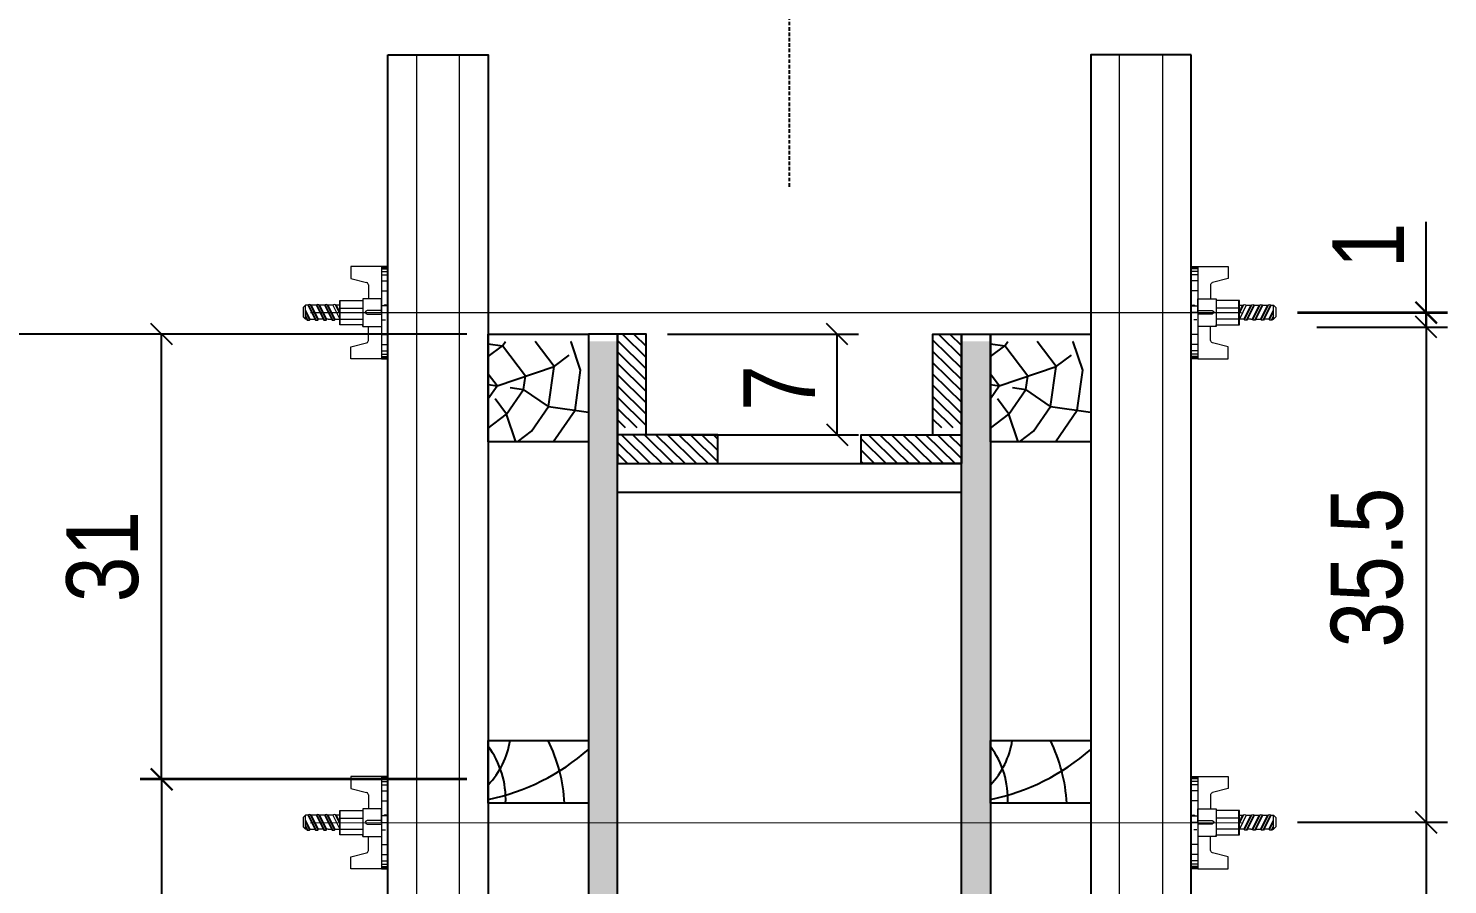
# Model space of a CAD drawing. Extents: x 13379 to 23315, y 867 to 16997.
# Drawn here: x 16135.2 to 16333.1, y 7397.6 to 7517 of the extents above; entities that cross this region are included whole.
import ezdxf
from ezdxf.enums import TextEntityAlignment as Align

# ---------------------------------------------------------------- set-up
doc = ezdxf.new("R2010")
doc.units = 0
doc.linetypes.add('HIDDEN', pattern=[0.375, 0.25, -0.125])
for name, color, linetype in [('1-2 PONTALETE', 7, 'Continuous'), ('COTA', 241, 'Continuous'), ('GRAVATA', 2, 'Continuous'), ('Painéis', 200, 'Continuous'), ('PONTALETE', 7, 'Continuous'), ('SARRAFO', 251, 'Continuous'), ('Texto Qtd Sarr', 242, 'Continuous')]:
    doc.layers.add(name, color=color, linetype=linetype)
doc.layers.add('Hachura', color=251, linetype='Continuous', lineweight=9)
doc.layers.add('Texto Seção', color=7, linetype='Continuous', lineweight=15)
doc.styles.add('COTA TECNICA 2X', font='techl___.ttf', dxfattribs={"height": 10})
doc.styles.add('ROMANS', font='romans.shx')
doc.dimstyles.new('SECAO PILAR', dxfattribs={"dimtxt": 10, "dimasz": 3, "dimexe": 3, "dimexo": 3, "dimgap": 3, "dimtad": 1, "dimdec": 1, "dimlfac": 0.5, "dimzin": 12, "dimdsep": 46, "dimtxsty": 'COTA TECNICA 2X', "dimblk1": 'OBLIQUE', "dimblk2": 'OBLIQUE', "dimsah": 1, "dimcen": 0.9, "dimclrd": 256, "dimclre": 256, "dimclrt": 256, "dimadec": 1, "dimazin": 3, "dimtfac": 1, "dimtdec": 1, "dimtmove": 0, "dimatfit": 3, "dimfxl": 1, "dimtolj": 1, "dimtzin": 12, "dimarcsym": 0})

# ---------------------------------------------------------------- blocks, each defined once
blk = doc.blocks.new('_Oblique')
at = {"color": 0, "linetype": 'ByBlock', "lineweight": -2}
blk.add_line((-0.5, -0.5), (0.5, 0.5), dxfattribs=at)
blk = doc.blocks.new('*D1135')
at = {"layer": 'COTA', "lineweight": -2, "transparency": 16777216}
for p, q in [((16196.29, 7474.35), (16119, 7474.35)), ((16122, 7474.35), (16122, 7350.32)), ((16196.29, 7350.32), (16119, 7350.32))]:
    blk.add_line(p, q, dxfattribs=at)
at = {"layer": 'Defpoints', "color": 0, "transparency": 16777216}
for p in [(16199.29, 7474.35), (16122, 7350.32), (16199.29, 7350.32)]:
    blk.add_point(p, dxfattribs=at)
at = {"layer": 'COTA', "lineweight": -2, "transparency": 16777216, "xscale": 3, "yscale": 3, "zscale": 3}
for p, rotation in [((16122, 7474.35), 90), ((16122, 7350.32), 270)]:
    blk.add_blockref('_Oblique', p, dxfattribs=dict(at, rotation=rotation))
at = {"layer": 'COTA', "transparency": 16777216, "insert": (16113.9, 7412.34), "char_height": 10, "attachment_point": 5, "rotation": 90, "style": 'COTA TECNICA 2X'}
blk.add_mtext('\\A1;62 - PAINEL', dxfattribs=at)
blk = doc.blocks.new('*D1136')
at = {"layer": 'COTA', "lineweight": -2, "transparency": 16777216}
for p, q in [((16330.07, 7477.42), (16330.07, 7490.01)), ((16312.12, 7477.42), (16333.07, 7477.42)), ((16330.07, 7475.35), (16330.07, 7477.42)), ((16314.83, 7475.35), (16333.07, 7475.35)), ((16330.07, 7475.35), (16330.07, 7472.35))]:
    blk.add_line(p, q, dxfattribs=at)
at = {"layer": 'Defpoints', "color": 0, "transparency": 16777216}
for p in [(16309.12, 7477.42), (16330.07, 7477.42), (16311.83, 7475.35)]:
    blk.add_point(p, dxfattribs=at)
at = {"layer": 'COTA', "lineweight": -2, "transparency": 16777216, "xscale": 3, "yscale": 3, "zscale": 3}
for p, rotation in [((16330.07, 7477.42), 270), ((16330.07, 7475.35), 90)]:
    blk.add_blockref('_Oblique', p, dxfattribs=dict(at, rotation=rotation))
at = {"layer": 'COTA', "transparency": 16777216, "insert": (16322.01, 7486.72), "char_height": 10, "attachment_point": 5, "rotation": 90, "style": 'COTA TECNICA 2X'}
blk.add_mtext('\\A1;1', dxfattribs=at)
blk = doc.blocks.new('C')
at = {"layer": 'Hachura', "color": 0}
for p, q in [((0.461, 3.155), (-0.003, 3.155)), ((0.461, 3.05), (-0.003, 3.05)), ((0, 3.224), (0, -3.224)), ((0.451, 3.224), (0, 3.224)), ((0.451, -3.225), (0.451, 3.224)), ((0.451, 3.224), (2.58, 3.224)), ((2.58, 3.224), (2.58, 2.385)), ((0.461, 2.881), (-0.003, 2.881)), ((0.461, 2.65), (-0.003, 2.65)), ((0.461, 2.228), (-0.003, 2.228)), ((0, 2.747), (0, -1.16)), ((2.58, 2.385), (1.475, 2.094)), ((0.461, 1.512), (0, 1.512)), ((1.354, 1.939), (1.354, 0.965)), ((0.388, 0.487), (0.172, 0.487)), ((1.741, 0.966), (0.451, 0.966)), ((1.451, 0.101), (0.451, 0.101)), ((1.741, -0.968), (1.741, 0.966)), ((1.741, 0.966), (1.741, 0.838)), ((1.741, 0.966), (1.741, 0.838)), ((1.741, 0.838), (3.354, 0.838)), ((3.354, 0.451), (1.741, 0.451)), ((3.32, 0.838), (3.32, -0.839)), ((3.354, 0.838), (3.354, -0.839)), ((3.676, 0.451), (3.354, 0.451)), ((3.837, -0.517), (3.354, 0.451)), ((3.354, 0.064), (3.67, -0.57)), ((3.676, 0.451), (4.16, -0.517)), ((3.716, 0.5), (4.251, -0.57)), ((4.371, -0.553), (3.83, 0.53)), ((4.151, 0.451), (3.934, 0.451)), ((4.418, -0.517), (3.934, 0.451)), ((4.151, 0.451), (4.256, 0.451)), ((4.256, 0.451), (4.74, -0.517)), ((4.296, 0.5), (4.831, -0.57)), ((4.952, -0.553), (4.41, 0.53)), ((4.514, 0.451), (4.837, 0.451)), ((4.998, -0.517), (4.514, 0.451)), ((4.837, 0.451), (5.321, -0.517)), ((4.876, 0.5), (5.412, -0.57)), ((5.532, -0.553), (4.991, 0.53)), ((5.579, -0.517), (5.095, 0.451)), ((5.417, 0.451), (5.095, 0.451)), ((5.579, -0.517), (5.095, 0.451)), ((5.417, 0.451), (5.74, -0.194)), ((5.457, 0.5), (5.74, -0.065)), ((5.74, 0.193), (5.571, 0.53)), ((5.74, 0.322), (5.675, 0.451)), ((5.675, 0.451), (5.74, 0.451)), ((5.739, 0.45), (5.9, 0.288)), ((5.739, 0.45), (5.739, -0.518)), ((5.9, -0.356), (5.9, 0.288)), ((0.451, -0.004), (0, -0.004)), ((0.075, -0.481), (0.292, -0.481)), ((0.292, -0.481), (0.397, -0.481)), ((0.451, -0.001), (0.451, -0.968)), ((0.451, -0.157), (1.451, -0.157)), ((0.451, -0.646), (0.451, -0.323)), ((0.451, -3.225), (0.451, -0.646)), ((0.451, -0.968), (1.741, -0.968)), ((1.354, -1.94), (1.354, -0.968)), ((3.354, -0.323), (1.741, -0.323)), ((3.354, -0.839), (1.741, -0.839)), ((3.354, -0.065), (3.579, -0.517)), ((3.354, -0.517), (3.579, -0.517)), ((3.837, -0.517), (4.16, -0.517)), ((4.418, -0.517), (4.74, -0.517)), ((4.634, -0.517), (4.74, -0.517)), ((4.998, -0.517), (5.321, -0.517)), ((5.579, -0.517), (5.74, -0.517)), ((5.739, -0.518), (5.9, -0.356)), ((5.739, -0.518), (5.739, -0.518)), ((0.461, -1.521), (-0.003, -1.521)), ((0.461, -2.228), (-0.003, -2.228)), ((0.461, -2.65), (-0.003, -2.65)), ((0.461, -2.881), (-0.003, -2.881)), ((2.58, -2.387), (1.475, -2.096)), ((2.58, -3.225), (2.58, -2.387)), ((0.461, -3.05), (-0.003, -3.05)), ((0.461, -3.155), (-0.003, -3.155)), ((0, -3.224), (2.568, -3.224))]:
    blk.add_line(p, q, dxfattribs=at)
for centre, radius, start, end in [((1.516, 1.939), 0.161, 104.74356, 180), ((1.445, -0.028), 0.129, 272.69497, 87.30503), ((3.805, 0.389), 0.143, 25.56881, 154.43119), ((4.385, 0.389), 0.143, 25.56881, 154.43119), ((4.966, 0.389), 0.143, 25.56881, 154.43119), ((5.546, 0.389), 0.143, 25.56881, 154.43119), ((0.166, -0.366), 0.174, 221.74404, 317.85924), ((3.708, -0.4), 0.174, 222.14076, 318.25596), ((4.289, -0.4), 0.174, 222.14076, 318.25596), ((4.869, -0.4), 0.174, 222.14076, 318.25596), ((5.45, -0.4), 0.174, 222.14076, 318.25596), ((5.61, -0.401), 0.174, 317.85924, 318.25596), ((1.516, -1.94), 0.161, 180, 255.25644)]:
    blk.add_arc(centre, radius, start, end, dxfattribs=at)
blk = doc.blocks.new('*D1138')
at = {"layer": 'COTA', "lineweight": -2, "transparency": 16777216}
for p, q in [((16196.29, 7474.35), (16150.75, 7474.35)), ((16153.75, 7412.34), (16153.75, 7474.35)), ((16196.29, 7412.34), (16150.75, 7412.34))]:
    blk.add_line(p, q, dxfattribs=at)
at = {"layer": 'Defpoints', "color": 0, "transparency": 16777216}
for p in [(16153.75, 7474.35), (16199.29, 7474.35), (16199.29, 7412.34)]:
    blk.add_point(p, dxfattribs=at)
at = {"layer": 'COTA', "lineweight": -2, "transparency": 16777216, "xscale": 3, "yscale": 3, "zscale": 3}
for p, rotation in [((16153.75, 7474.35), 90), ((16153.75, 7412.34), 270)]:
    blk.add_blockref('_Oblique', p, dxfattribs=dict(at, rotation=rotation))
at = {"layer": 'COTA', "transparency": 16777216, "insert": (16145.53, 7443.35), "char_height": 10, "attachment_point": 5, "rotation": 90, "style": 'COTA TECNICA 2X'}
blk.add_mtext('\\A1;31', dxfattribs=at)
blk = doc.blocks.new('*D1142')
at = {"layer": 'COTA', "lineweight": -2, "transparency": 16777216}
for p, q in [((16312.12, 7477.32), (16333.07, 7477.32)), ((16330.07, 7477.32), (16330.07, 7406.3)), ((16312.12, 7406.3), (16333.07, 7406.3))]:
    blk.add_line(p, q, dxfattribs=at)
at = {"layer": 'Defpoints', "color": 0, "transparency": 16777216}
for p in [(16309.12, 7477.32), (16309.12, 7406.3), (16330.07, 7406.3)]:
    blk.add_point(p, dxfattribs=at)
at = {"layer": 'COTA', "lineweight": -2, "transparency": 16777216, "xscale": 3, "yscale": 3, "zscale": 3}
for p, rotation in [((16330.07, 7477.32), 90), ((16330.07, 7406.3), 270)]:
    blk.add_blockref('_Oblique', p, dxfattribs=dict(at, rotation=rotation))
at = {"layer": 'COTA', "transparency": 16777216, "insert": (16321.85, 7441.81), "char_height": 10, "attachment_point": 5, "rotation": 90, "style": 'COTA TECNICA 2X'}
blk.add_mtext('\\A1;35.5', dxfattribs=at)
blk = doc.blocks.new('*D1143')
at = {"layer": 'COTA', "lineweight": -2, "transparency": 16777216}
for p, q in [((16312.12, 7406.3), (16333.07, 7406.3)), ((16330.07, 7406.3), (16330.07, 7347.32)), ((16311.98, 7347.32), (16333.07, 7347.32))]:
    blk.add_line(p, q, dxfattribs=at)
at = {"layer": 'Defpoints', "color": 0, "transparency": 16777216}
for p in [(16309.12, 7406.3), (16308.98, 7347.32), (16330.07, 7347.32)]:
    blk.add_point(p, dxfattribs=at)
at = {"layer": 'COTA', "lineweight": -2, "transparency": 16777216, "xscale": 3, "yscale": 3, "zscale": 3}
for p, rotation in [((16330.07, 7406.3), 90), ((16330.07, 7347.32), 270)]:
    blk.add_blockref('_Oblique', p, dxfattribs=dict(at, rotation=rotation))
at = {"layer": 'COTA', "transparency": 16777216, "insert": (16321.93, 7376.81), "char_height": 10, "attachment_point": 5, "rotation": 90, "style": 'COTA TECNICA 2X'}
blk.add_mtext('\\A1;29.5', dxfattribs=at)
blk = doc.blocks.new('*D1139')
at = {"layer": 'COTA', "lineweight": -2, "transparency": 16777216}
for p, q in [((16196.29, 7412.24), (16150.75, 7412.24)), ((16153.75, 7412.24), (16153.75, 7350.32)), ((16196.29, 7350.32), (16150.75, 7350.32))]:
    blk.add_line(p, q, dxfattribs=at)
at = {"layer": 'Defpoints', "color": 0, "transparency": 16777216}
for p in [(16199.29, 7412.24), (16153.75, 7350.32), (16199.29, 7350.32)]:
    blk.add_point(p, dxfattribs=at)
at = {"layer": 'COTA', "lineweight": -2, "transparency": 16777216, "xscale": 3, "yscale": 3, "zscale": 3}
for p, rotation in [((16153.75, 7412.24), 90), ((16153.75, 7350.32), 270)]:
    blk.add_blockref('_Oblique', p, dxfattribs=dict(at, rotation=rotation))
at = {"layer": 'COTA', "transparency": 16777216, "insert": (16145.53, 7381.28), "char_height": 10, "attachment_point": 5, "rotation": 90, "style": 'COTA TECNICA 2X'}
blk.add_mtext('\\A1;31', dxfattribs=at)
blk = doc.blocks.new('*D1141')
at = {"layer": 'COTA', "lineweight": -2, "transparency": 16777216}
for p, q in [((16224.3, 7474.35), (16250.94, 7474.35)), ((16247.94, 7460.34), (16247.94, 7474.35)), ((16224.3, 7460.34), (16250.94, 7460.34))]:
    blk.add_line(p, q, dxfattribs=at)
at = {"layer": 'Defpoints', "color": 0, "transparency": 16777216}
for p in [(16221.3, 7474.35), (16247.94, 7474.35), (16221.3, 7460.34)]:
    blk.add_point(p, dxfattribs=at)
at = {"layer": 'COTA', "lineweight": -2, "transparency": 16777216, "xscale": 3, "yscale": 3, "zscale": 3}
for p, rotation in [((16247.94, 7474.35), 90), ((16247.94, 7460.34), 270)]:
    blk.add_blockref('_Oblique', p, dxfattribs=dict(at, rotation=rotation))
at = {"layer": 'COTA', "transparency": 16777216, "insert": (16239.86, 7466.85), "char_height": 10, "attachment_point": 5, "rotation": 90, "style": 'COTA TECNICA 2X'}
blk.add_mtext('\\A1;7', dxfattribs=at)
blk = doc.blocks.new('titulo1')
at = {"layer": 'Defpoints', "color": 252, "linetype": 'HIDDEN', "ltscale": 2}
blk.add_line((0, 0), (0, 125), dxfattribs=at)
at = {"layer": 'Defpoints', "style": 'ROMANS', "oblique": 15}
blk.add_attdef('FOLHA', text='', height=10, dxfattribs=at).set_placement((0, 15.58), align=Align.MIDDLE_CENTER)
at = {"layer": 'Texto Qtd Sarr', "color": 3, "style": 'ROMANS', "oblique": 15}
for tag, height, p in [('TITULO', 17, (0, 71.45)), ('SEÇÃO', 12, (0, 41.55))]:
    blk.add_attdef(tag, text='', height=height, dxfattribs=at).set_placement(p, align=Align.MIDDLE_CENTER)

msp = doc.modelspace()

# ---------------------------------------------------------------- hatches: boundary and pattern name
at = {"layer": 'Hachura'}
h = msp.add_hatch(color=256, dxfattribs=at)
h.dxf.hatch_style = 1
h.paths.add_polyline_path([(16217.3, 7473.35), (16213.29, 7473.35), (16213.29, 7459.35), (16213.29, 7406.24), (16217.3, 7406.24)])
h.paths.add_polyline_path([(16217.3, 7406.24), (16213.29, 7406.24), (16213.29, 7351.32), (16217.3, 7351.32), (16217.3, 7368.33)])
h = msp.add_hatch(color=256, dxfattribs=at)
h.dxf.hatch_style = 1
h.paths.add_polyline_path([(16265.3, 7473.35), (16269.32, 7473.35), (16269.32, 7459.35), (16269.32, 7406.24), (16265.3, 7406.24)])
h.paths.add_polyline_path([(16265.3, 7406.24), (16269.32, 7406.24), (16269.32, 7351.32), (16265.3, 7351.32), (16265.3, 7368.33)])
at = {"layer": 'PONTALETE'}
h = msp.add_hatch(dxfattribs=at)
h.set_pattern_fill('TRONCO', color=1, scale=37.5, angle=-8, style=0, pattern_type=2)
h.set_pattern_definition([(352, (17561.934, 19107.83), (42.35404, 31.91606), [11.25, -26.25]), (352, (17562.195, 19109.687), (42.35404, 31.91606), [11.25, -26.25]), (352, (17564.574, 19113.14), (42.35404, 31.91606), [7.5, -30]), (352, (17566.952, 19116.59), (42.35404, 31.91606), [5.625, -31.875]), (352, (17567.474, 19120.305), (42.35404, 31.91606), [3.75, -33.75]), (352, (17558.712, 19125.324), (42.35404, 31.91606), [1.875, -9.375, 1.875, -24.375]), (352, (17564.544, 19126.398), (42.35404, 31.91606), [1.875, -15, 5.625, -15]), (352, (17572.23, 19127.21), (42.35404, 31.91606), [1.875, -1.875, 1.875, -31.875]), (352, (17570.636, 19129.33), (42.35404, 31.91606), [1.875, -35.625]), (352, (17569.3, 19133.303), (42.35404, 31.91606), [5.625, -31.875]), (352, (17569.823, 19137.016), (42.35404, 31.91606), [7.5, -30]), (352, (17568.488, 19140.99), (42.35404, 31.91606), [9.375, -11.25, 1.875, -15]), (82, (17550.502, 19120.797), (-31.91606, 42.35404), [1.875, -3.75, 9.375, -22.5]), (82, (17552.88, 19124.25), (-31.91606, 42.35404), [1.875, -1.875, 5.625, -28.125]), (82, (17556.825, 19138.843), (-31.91606, 42.35404), [3.75, -33.75]), (82, (17556.595, 19123.728), (-31.91606, 42.35404), [7.5, -11.25, 1.875, -16.875]), (82, (17561.32, 19143.89), (-31.91606, 42.35404), [1.875, -35.625]), (82, (17560.57, 19125.063), (-31.91606, 42.35404), [5.625, -31.875]), (82, (17564.544, 19126.398), (-31.91606, 42.35404), [3.75, -33.75]), (82, (17568.257, 19125.876), (-31.91606, 42.35404), [1.875, -5.625, 5.625, -24.375]), (82, (17570.375, 19127.47), (-31.91606, 42.35404), [1.875, -35.625]), (82, (17571.188, 19119.783), (-31.91606, 42.35404), [5.25, -32.25]), (82, (17572, 19112.095), (-31.91606, 42.35404), [3.75, -33.75]), (82, (17577.8, 19126.428), (-31.91606, 42.35404), [1.875, -35.625]), (82, (17581.254, 19124.05), (-31.91606, 42.35404), [5.625, -31.875]), (82, (17584.968, 19123.527), (-31.91606, 42.35404), [5.625, -31.875]), (37, (17577.31, 19109.456), (5.21899, 37.13505), [2.651625, -2.651625, 2.651625, -45.078134]), (37, (17571.188, 19119.783), (5.21899, 37.13505), [5.30325, -47.72976]), (37, (17558.943, 19140.439), (5.21899, 37.13505), [5.30325, -47.72976]), (37, (17565.065, 19130.11), (5.21899, 37.13505), [5.30325, -47.72976]), (37, (17565.878, 19122.423), (5.21899, 37.13505), [5.30325, -47.72976]), (37, (17575.975, 19113.43), (5.21899, 37.13505), [5.30325, -47.72976]), (37, (17572.523, 19115.81), (5.21899, 37.13505), [7.95495, -45.07806]), (37, (17563.73, 19134.085), (5.21899, 37.13505), [2.65162, -50.38138]), (37, (17562.396, 19138.06), (5.21899, 37.13505), [2.65162, -50.38138]), (37, (17577.25, 19135.972), (5.21899, 37.13505), [2.65162, -50.38138]), (37, (17559.786, 19119.492), (5.21899, 37.13505), [2.65162, -50.38138]), (37, (17582.037, 19129.62), (5.21899, 37.13505), [2.65162, -50.38138]), (37, (17568.518, 19127.732), (5.21899, 37.13505), [2.65162, -50.38138]), (37, (17572.753, 19130.924), (5.21899, 37.13505), [2.65162, -50.38138]), (127, (17569.853, 19123.758), (-37.13505, 5.21899), [2.651625, -2.651625, 7.95495, -39.77481]), (127, (17575.423, 19122.975), (-37.13505, 5.21899), [2.65162, -50.38138]), (127, (17573.596, 19109.978), (-37.13505, 5.21899), [2.65162, -50.38138]), (127, (17567.474, 19120.305), (-37.13505, 5.21899), [2.65162, -50.38138]), (127, (17574.088, 19126.95), (-37.13505, 5.21899), [2.65162, -50.38138]), (127, (17563.5, 19118.97), (-37.13505, 5.21899), [2.65162, -50.38138]), (127, (17578.354, 19116.883), (-37.13505, 5.21899), [2.65162, -50.38138]), (127, (17550.794, 19109.396), (-37.13505, 5.21899), [2.65162, -50.38138]), (127, (17552.91, 19110.991), (-37.13505, 5.21899), [5.30325, -47.72976]), (127, (17555.03, 19112.587), (-37.13505, 5.21899), [5.30325, -47.72976]), (127, (17558.742, 19112.065), (-37.13505, 5.21899), [5.30325, -47.72976]), (127, (17561.12, 19115.518), (-37.13505, 5.21899), [5.30325, -47.72976]), (127, (17578.063, 19128.284), (-37.13505, 5.21899), [5.30325, -47.72976]), (127, (17582.88, 19108.673), (-37.13505, 5.21899), [5.30325, -47.72976]), (127, (17588.912, 19138.12), (-37.13505, 5.21899), [5.30325, -47.72976]), (127, (17588.39, 19134.407), (-37.13505, 5.21899), [5.30325, -47.72976]), (127, (17584.416, 19133.072), (-37.13505, 5.21899), [5.30325, -47.72976]), (127, (17558.42, 19136.725), (-37.13505, 5.21899), [7.95495, -45.07806]), (127, (17582.037, 19129.62), (-37.13505, 5.21899), [7.95495, -45.07806]), (18.56505, (17563.179, 19143.63), (37.135053, -5.218991), [4.1925, -79.66005]), (18.56505, (17560.569, 19125.063), (37.135053, -5.218991), [4.1925, -79.66005]), (18.56505, (17565.848, 19135.681), (37.135053, -5.218991), [4.1925, -79.66005]), (18.56505, (17573.336, 19108.121), (37.135053, -5.218991), [4.1925, -79.66005]), (18.56505, (17572, 19112.095), (37.135053, -5.218991), [4.1925, -79.66005]), (18.56505, (17561.904, 19121.088), (37.135053, -5.218991), [4.1925, -79.66005]), (18.56505, (17564.513, 19139.656), (37.135053, -5.218991), [4.1925, -79.66005]), (18.56505, (17574.088, 19126.95), (37.135053, -5.218991), [8.385, -75.46755]), (55.43495, (17574.871, 19132.52), (5.218991, 37.135053), [4.1925, -79.66005]), (55.43495, (17578.876, 19120.596), (5.218991, 37.135053), [4.1925, -79.66005]), (55.43495, (17561.352, 19130.633), (5.218991, 37.135053), [4.1925, -79.66005]), (55.43495, (17554.186, 19133.533), (5.218991, 37.135053), [4.1925, -79.66005]), (55.43495, (17575.423, 19122.975), (5.218991, 37.135053), [4.1925, -79.66005]), (55.43495, (17571.71, 19123.497), (5.218991, 37.135053), [4.1925, -79.66005]), (55.43495, (17557.638, 19131.155), (5.218991, 37.135053), [8.385, -75.46755]), (55.43495, (17583.663, 19114.243), (5.218991, 37.135053), [8.385, -75.46755]), (55.43495, (17580.21, 19116.622), (5.218991, 37.135053), [8.385, -75.46755]), (108.56505, (17549.72, 19115.227), (5.218991, 37.135053), [4.1925, -79.66005]), (108.56505, (17552.59, 19135.651), (5.218991, 37.135053), [4.1925, -79.66005]), (108.56505, (17556.364, 19108.613), (5.218991, 37.135053), [4.1925, -79.66005]), (108.56505, (17557.347, 19142.556), (5.218991, 37.135053), [4.1925, -79.66005]), (108.56505, (17557.93, 19119.753), (5.218991, 37.135053), [4.1925, -79.66005]), (108.56505, (17565.878, 19122.423), (5.218991, 37.135053), [4.1925, -79.66005]), (108.56505, (17570.636, 19129.328), (5.218991, 37.135053), [4.1925, -79.66005]), (108.56505, (17551.837, 19116.823), (5.219004, 37.135057), [4.1925, -79.66005]), (108.56505, (17561.904, 19121.088), (5.218991, 37.135053), [4.1925, -79.66005]), (108.56505, (17572.523, 19115.809), (5.218991, 37.135053), [4.1925, -79.66005]), (108.56505, (17576.758, 19119), (5.218991, 37.135053), [4.1925, -79.66005]), (108.56505, (17585.75, 19129.097), (5.218991, 37.135053), [4.1925, -79.66005]), (108.56505, (17559.465, 19144.152), (5.218991, 37.135053), [4.1925, -79.66005]), (108.56505, (17553.634, 19143.078), (5.218991, 37.135053), [8.385, -75.46755]), (108.56505, (17555.55, 19116.3), (5.218991, 37.135053), [8.385, -75.46755]), (145.43495, (17549.198, 19111.513), (-37.135053, 5.218991), [4.1925, -79.66005]), (145.43495, (17580.502, 19105.22), (-37.135053, 5.218991), [4.1925, -79.66005]), (145.43495, (17581.254, 19124.049), (-37.135053, 5.218991), [4.1925, -79.66005]), (145.43495, (17564.574, 19113.14), (-37.135053, 5.218991), [4.1925, -79.66005]), (145.43495, (17562.195, 19109.687), (-37.135053, 5.218991), [4.1925, -79.66005]), (145.43495, (17566.952, 19116.592), (-37.135053, 5.218991), [4.1925, -79.66005]), (145.43495, (17581.224, 19137.307), (-37.135053, 5.218991), [4.1925, -79.66005]), (145.43495, (17585.199, 19138.642), (-37.135053, 5.218991), [8.385, -75.46755])])
h.paths.add_polyline_path([(16199.29, 7473.35), (16199.29, 7459.35), (16213.29, 7459.35), (16213.29, 7473.35)])
h = msp.add_hatch(dxfattribs=at)
h.set_pattern_fill('TRONCO', color=1, scale=37.5, angle=-8, style=0, pattern_type=2)
h.set_pattern_definition([(352, (17631.962, 19107.83), (42.35404, 31.91606), [11.25, -26.25]), (352, (17632.223, 19109.687), (42.35404, 31.91606), [11.25, -26.25]), (352, (17634.6, 19113.14), (42.35404, 31.91606), [7.5, -30]), (352, (17636.98, 19116.59), (42.35404, 31.91606), [5.625, -31.875]), (352, (17637.502, 19120.305), (42.35404, 31.91606), [3.75, -33.75]), (352, (17628.74, 19125.324), (42.35404, 31.91606), [1.875, -9.375, 1.875, -24.375]), (352, (17634.57, 19126.398), (42.35404, 31.91606), [1.875, -15, 5.625, -15]), (352, (17642.26, 19127.21), (42.35404, 31.91606), [1.875, -1.875, 1.875, -31.875]), (352, (17640.664, 19129.33), (42.35404, 31.91606), [1.875, -35.625]), (352, (17639.33, 19133.303), (42.35404, 31.91606), [5.625, -31.875]), (352, (17639.85, 19137.016), (42.35404, 31.91606), [7.5, -30]), (352, (17638.516, 19140.99), (42.35404, 31.91606), [9.375, -11.25, 1.875, -15]), (82, (17620.53, 19120.797), (-31.91606, 42.35404), [1.875, -3.75, 9.375, -22.5]), (82, (17622.91, 19124.25), (-31.91606, 42.35404), [1.875, -1.875, 5.625, -28.125]), (82, (17626.854, 19138.843), (-31.91606, 42.35404), [3.75, -33.75]), (82, (17626.623, 19123.728), (-31.91606, 42.35404), [7.5, -11.25, 1.875, -16.875]), (82, (17631.35, 19143.89), (-31.91606, 42.35404), [1.875, -35.625]), (82, (17630.597, 19125.063), (-31.91606, 42.35404), [5.625, -31.875]), (82, (17634.57, 19126.398), (-31.91606, 42.35404), [3.75, -33.75]), (82, (17638.285, 19125.876), (-31.91606, 42.35404), [1.875, -5.625, 5.625, -24.375]), (82, (17640.403, 19127.47), (-31.91606, 42.35404), [1.875, -35.625]), (82, (17641.216, 19119.783), (-31.91606, 42.35404), [5.25, -32.25]), (82, (17642.03, 19112.095), (-31.91606, 42.35404), [3.75, -33.75]), (82, (17647.83, 19126.428), (-31.91606, 42.35404), [1.875, -35.625]), (82, (17651.282, 19124.05), (-31.91606, 42.35404), [5.625, -31.875]), (82, (17654.996, 19123.527), (-31.91606, 42.35404), [5.625, -31.875]), (37, (17647.338, 19109.456), (5.21899, 37.13505), [2.651625, -2.651625, 2.651625, -45.078134]), (37, (17641.216, 19119.783), (5.21899, 37.13505), [5.30325, -47.72976]), (37, (17628.97, 19140.439), (5.21899, 37.13505), [5.30325, -47.72976]), (37, (17635.094, 19130.11), (5.21899, 37.13505), [5.30325, -47.72976]), (37, (17635.907, 19122.423), (5.21899, 37.13505), [5.30325, -47.72976]), (37, (17646.003, 19113.43), (5.21899, 37.13505), [5.30325, -47.72976]), (37, (17642.55, 19115.81), (5.21899, 37.13505), [7.95495, -45.07806]), (37, (17633.76, 19134.085), (5.21899, 37.13505), [2.65162, -50.38138]), (37, (17632.424, 19138.06), (5.21899, 37.13505), [2.65162, -50.38138]), (37, (17647.278, 19135.972), (5.21899, 37.13505), [2.65162, -50.38138]), (37, (17629.814, 19119.492), (5.21899, 37.13505), [2.65162, -50.38138]), (37, (17652.065, 19129.62), (5.21899, 37.13505), [2.65162, -50.38138]), (37, (17638.546, 19127.732), (5.21899, 37.13505), [2.65162, -50.38138]), (37, (17642.782, 19130.924), (5.21899, 37.13505), [2.65162, -50.38138]), (127, (17639.88, 19123.758), (-37.13505, 5.21899), [2.651625, -2.651625, 7.95495, -39.77481]), (127, (17645.45, 19122.975), (-37.13505, 5.21899), [2.65162, -50.38138]), (127, (17643.625, 19109.978), (-37.13505, 5.21899), [2.65162, -50.38138]), (127, (17637.502, 19120.305), (-37.13505, 5.21899), [2.65162, -50.38138]), (127, (17644.116, 19126.95), (-37.13505, 5.21899), [2.65162, -50.38138]), (127, (17633.528, 19118.97), (-37.13505, 5.21899), [2.65162, -50.38138]), (127, (17648.382, 19116.883), (-37.13505, 5.21899), [2.65162, -50.38138]), (127, (17620.822, 19109.396), (-37.13505, 5.21899), [2.65162, -50.38138]), (127, (17622.94, 19110.991), (-37.13505, 5.21899), [5.30325, -47.72976]), (127, (17625.057, 19112.587), (-37.13505, 5.21899), [5.30325, -47.72976]), (127, (17628.77, 19112.065), (-37.13505, 5.21899), [5.30325, -47.72976]), (127, (17631.15, 19115.518), (-37.13505, 5.21899), [5.30325, -47.72976]), (127, (17648.09, 19128.284), (-37.13505, 5.21899), [5.30325, -47.72976]), (127, (17652.908, 19108.673), (-37.13505, 5.21899), [5.30325, -47.72976]), (127, (17658.94, 19138.12), (-37.13505, 5.21899), [5.30325, -47.72976]), (127, (17658.418, 19134.407), (-37.13505, 5.21899), [5.30325, -47.72976]), (127, (17654.444, 19133.072), (-37.13505, 5.21899), [5.30325, -47.72976]), (127, (17628.45, 19136.725), (-37.13505, 5.21899), [7.95495, -45.07806]), (127, (17652.065, 19129.62), (-37.13505, 5.21899), [7.95495, -45.07806]), (18.56505, (17633.207, 19143.63), (37.135053, -5.218991), [4.1925, -79.66005]), (18.56505, (17630.597, 19125.063), (37.135053, -5.218991), [4.1925, -79.66005]), (18.56505, (17635.876, 19135.681), (37.135053, -5.218991), [4.1925, -79.66005]), (18.56505, (17643.364, 19108.121), (37.135053, -5.218991), [4.1925, -79.66005]), (18.56505, (17642.029, 19112.095), (37.135053, -5.218991), [4.1925, -79.66005]), (18.56505, (17631.932, 19121.088), (37.135053, -5.218991), [4.1925, -79.66005]), (18.56505, (17634.542, 19139.656), (37.135053, -5.218991), [4.1925, -79.66005]), (18.56505, (17644.116, 19126.95), (37.135053, -5.218991), [8.385, -75.46755]), (55.43495, (17644.9, 19132.52), (5.218991, 37.135053), [4.1925, -79.66005]), (55.43495, (17648.904, 19120.596), (5.218991, 37.135053), [4.1925, -79.66005]), (55.43495, (17631.38, 19130.633), (5.218991, 37.135053), [4.1925, -79.66005]), (55.43495, (17624.214, 19133.533), (5.218991, 37.135053), [4.1925, -79.66005]), (55.43495, (17645.451, 19122.975), (5.218991, 37.135053), [4.1925, -79.66005]), (55.43495, (17641.738, 19123.497), (5.218991, 37.135053), [4.1925, -79.66005]), (55.43495, (17627.667, 19131.155), (5.218991, 37.135053), [8.385, -75.46755]), (55.43495, (17653.691, 19114.243), (5.218991, 37.135053), [8.385, -75.46755]), (55.43495, (17650.239, 19116.622), (5.218991, 37.135053), [8.385, -75.46755]), (108.56505, (17619.748, 19115.227), (5.218991, 37.135053), [4.1925, -79.66005]), (108.56505, (17622.618, 19135.651), (5.218991, 37.135053), [4.1925, -79.66005]), (108.56505, (17626.392, 19108.613), (5.218991, 37.135053), [4.1925, -79.66005]), (108.56505, (17627.376, 19142.556), (5.218991, 37.135053), [4.1925, -79.66005]), (108.56505, (17627.958, 19119.753), (5.218991, 37.135053), [4.1925, -79.66005]), (108.56505, (17635.907, 19122.423), (5.218991, 37.135053), [4.1925, -79.66005]), (108.56505, (17640.664, 19129.328), (5.218991, 37.135053), [4.1925, -79.66005]), (108.56505, (17621.865, 19116.823), (5.219004, 37.135057), [4.1925, -79.66005]), (108.56505, (17631.932, 19121.088), (5.218991, 37.135053), [4.1925, -79.66005]), (108.56505, (17642.55, 19115.809), (5.218991, 37.135053), [4.1925, -79.66005]), (108.56505, (17646.786, 19119), (5.218991, 37.135053), [4.1925, -79.66005]), (108.56505, (17655.779, 19129.097), (5.218991, 37.135053), [4.1925, -79.66005]), (108.56505, (17629.493, 19144.152), (5.218991, 37.135053), [4.1925, -79.66005]), (108.56505, (17623.662, 19143.078), (5.218991, 37.135053), [8.385, -75.46755]), (108.56505, (17625.579, 19116.3), (5.218991, 37.135053), [8.385, -75.46755]), (145.43495, (17619.226, 19111.513), (-37.135053, 5.218991), [4.1925, -79.66005]), (145.43495, (17650.53, 19105.22), (-37.135053, 5.218991), [4.1925, -79.66005]), (145.43495, (17651.282, 19124.049), (-37.135053, 5.218991), [4.1925, -79.66005]), (145.43495, (17634.602, 19113.14), (-37.135053, 5.218991), [4.1925, -79.66005]), (145.43495, (17632.223, 19109.687), (-37.135053, 5.218991), [4.1925, -79.66005]), (145.43495, (17636.98, 19116.592), (-37.135053, 5.218991), [4.1925, -79.66005]), (145.43495, (17651.252, 19137.307), (-37.135053, 5.218991), [4.1925, -79.66005]), (145.43495, (17655.227, 19138.642), (-37.135053, 5.218991), [8.385, -75.46755])])
h.paths.add_polyline_path([(16269.32, 7473.35), (16269.32, 7459.35), (16283.32, 7459.35), (16283.32, 7473.35)])
at = {"layer": 'SARRAFO'}
h = msp.add_hatch(dxfattribs=at)
h.set_pattern_fill('ANSI31', color=256, scale=9, angle=-89.5, style=0)
h.set_pattern_definition([(315.5, (-17444.2368, 104315.9247), (0.788522922, 0.802406755), [])])
h.paths.add_polyline_path([(16221.3, 7474.35), (16217.3, 7474.35), (16217.3, 7461.34), (16221.3, 7461.34)])
h = msp.add_hatch(dxfattribs=at)
h.set_pattern_fill('ANSI31', color=256, scale=9, angle=-89.5, style=0)
h.set_pattern_definition([(315.5, (-17424.2368, 104315.9247), (0.788522922, 0.802406755), [])])
h.paths.add_polyline_path([(16265.3, 7474.35), (16261.3, 7474.35), (16261.3, 7461.34), (16265.3, 7461.34)])
h = msp.add_hatch(dxfattribs=at)
h.set_pattern_fill('ANSI31', color=256, scale=9, angle=-89.5, style=0)
h.set_pattern_definition([(315.5, (-17498.2818, 123111.975), (0.788522922, 0.802406755), [])])
h.paths.add_polyline_path([(16217.3, 7456.34), (16217.3, 7460.34), (16231.32, 7460.34), (16231.32, 7456.34)])
h = msp.add_hatch(dxfattribs=at)
h.set_pattern_fill('ANSI31', color=256, scale=9, angle=-89.5, style=0)
h.set_pattern_definition([(315.5, (-17478.2818, 123111.975), (0.788522922, 0.802406755), [])])
h.paths.add_polyline_path([(16265.3, 7456.34), (16265.3, 7460.34), (16251.29, 7460.34), (16251.29, 7456.34)])

# ---------------------------------------------------------------- linework, layer by layer
at = {"layer": '1-2 PONTALETE', "color": 1}
for centre, radius, start, end in [((16190.75, 7419.56), 11.74, 316.6479, 350.9173), ((16186.67, 7407.52), 23.32, 3.5441, 25.9137), ((16260.78, 7419.56), 11.74, 316.6479, 350.9173), ((16256.7, 7407.52), 23.32, 3.5441, 25.9137), ((16189.41, 7409.51), 12.32, 357.4574, 36.7023), ((16259.44, 7409.51), 12.32, 357.4574, 36.7023)]:
    msp.add_arc(centre, radius, start, end, dxfattribs=at)
at = {"layer": 'GRAVATA', "color": 1}
for points in [[(16185.29, 7513.31), (16199.29, 7513.31), (16199.29, 7310.96), (16185.29, 7310.96)], [(16297.32, 7513.31), (16283.32, 7513.31), (16283.32, 7310.96), (16297.32, 7310.96)]]:
    msp.add_lwpolyline(points, close=True, dxfattribs=at)
at = {"layer": 'Hachura'}
for p, q in [((16189.29, 7513.31), (16189.29, 7310.96)), ((16195.29, 7310.96), (16195.29, 7513.31)), ((16287.32, 7310.96), (16287.32, 7513.31)), ((16293.32, 7513.31), (16293.32, 7310.96)), ((16174.49, 7477.36), (16304.32, 7477.36)), ((16174.49, 7406.24), (16304.32, 7406.25))]:
    msp.add_line(p, q, dxfattribs=at)
at = {"layer": 'Painéis'}
for p, q in [((16217.3, 7456.34), (16265.3, 7456.34)), ((16217.3, 7452.34), (16265.3, 7452.34))]:
    msp.add_line(p, q, dxfattribs=at)
for points in [[(16213.29, 7350.32), (16217.3, 7350.32), (16217.3, 7474.35), (16213.29, 7474.35)], [(16269.32, 7350.32), (16265.3, 7350.32), (16265.3, 7474.35), (16269.32, 7474.35)]]:
    msp.add_lwpolyline(points, close=True, dxfattribs=at)
at = {"layer": 'PONTALETE', "color": 1}
for points in [[(16213.29, 7474.35), (16213.29, 7459.35), (16199.29, 7459.35), (16199.29, 7474.35)], [(16283.32, 7474.35), (16283.32, 7459.35), (16269.32, 7459.35), (16269.32, 7474.35)], [(16213.29, 7417.71), (16213.29, 7408.96), (16199.29, 7408.96), (16199.29, 7417.71)], [(16283.32, 7417.71), (16283.32, 7408.96), (16269.32, 7408.96), (16269.32, 7417.71)]]:
    msp.add_lwpolyline(points, close=True, dxfattribs=at)
for centre in [(16193.15, 7439.27), (16263.18, 7439.27)]:
    msp.add_arc(centre, 30.42, 281.6357, 311.4455, dxfattribs=at)
at = {"layer": 'SARRAFO'}
for points in [[(16217.3, 7474.35), (16217.3, 7456.34), (16231.32, 7456.34), (16231.32, 7460.34), (16217.3, 7460.34)], [(16221.3, 7460.34), (16221.3, 7474.35), (16217.3, 7474.35)], [(16265.3, 7474.35), (16265.3, 7456.34), (16251.29, 7456.34), (16251.29, 7460.34), (16265.3, 7460.34)], [(16261.3, 7460.34), (16261.3, 7474.35), (16265.3, 7474.35)]]:
    msp.add_lwpolyline(points, dxfattribs=at)

# ---------------------------------------------------------------- block references
at = {"layer": 'Hachura', "linetype": 'Continuous', "yscale": 2, "zscale": 2, "rotation": 180}
for p, xscale in [((16185.29, 7477.35), 2), ((16297.32, 7477.35), -2), ((16185.29, 7406.24), 2), ((16297.32, 7406.24), -2)]:
    msp.add_blockref('C', p, dxfattribs=dict(at, xscale=xscale))
at = {"layer": 'Texto Seção'}
msp.add_blockref('titulo1', (16241.3, 7494.92), dxfattribs=at)

# ---------------------------------------------------------------- dimensions: what is measured, and where the dimension line sits
at = {"layer": 'COTA'}
for base, p1, p2, picture, middle in [((16330.07, 7477.42), (16311.83, 7475.35), (16309.12, 7477.42), '*D1136', (16322.01, 7486.72)), ((16330.07, 7406.3), (16309.12, 7477.32), (16309.12, 7406.3), '*D1142', (16321.85, 7441.81)), ((16153.75, 7474.35), (16199.29, 7412.34), (16199.29, 7474.35), '*D1138', (16145.53, 7443.35)), ((16153.75, 7350.32), (16199.29, 7412.24), (16199.29, 7350.32), '*D1139', (16145.53, 7381.28)), ((16330.07, 7347.32), (16309.12, 7406.3), (16308.98, 7347.32), '*D1143', (16321.93, 7376.81))]:
    dim = msp.add_linear_dim(base=base, p1=p1, p2=p2, angle=270, dimstyle='SECAO PILAR', dxfattribs=at)
    dim.commit()
    dim.dimension.update_dxf_attribs({"geometry": picture, "text_midpoint": middle})
dim = msp.add_linear_dim(base=(16122, 7350.32), p1=(16199.29, 7474.35), p2=(16199.29, 7350.32), angle=270, text='<> - PAINEL', dimstyle='SECAO PILAR', dxfattribs=at)
dim.commit()
dim.dimension.update_dxf_attribs({"geometry": '*D1135', "text_midpoint": (16113.9, 7412.34)})
dim = msp.add_linear_dim(base=(16247.94, 7474.35), p1=(16221.3, 7460.34), p2=(16221.3, 7474.35), angle=90, dimstyle='SECAO PILAR', dxfattribs=at)
dim.commit()
dim.dimension.update_dxf_attribs({"geometry": '*D1141', "text_midpoint": (16247.94, 7466.85), "dimtype": 161})

doc.saveas('drawing.dxf')
